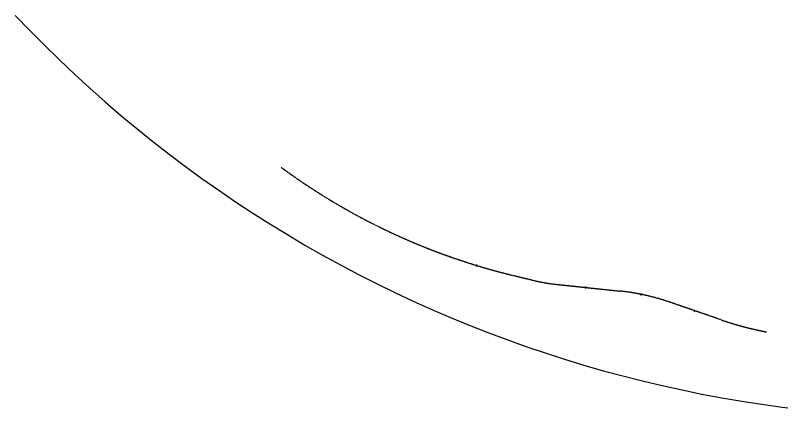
# Model space of a CAD drawing. Header units: millimetres. Extents: x -900937 to 446764, y -52814 to 307651.
# Drawn here: x -900937 to -215518, y -51814 to 307651 of the extents above; entities that cross this region are included whole.
import ezdxf

# ---------------------------------------------------------------- set-up
doc = ezdxf.new("R2010")
doc.units = ezdxf.units.MM
doc.header["$LTSCALE"] = 100
doc.header["$MEASUREMENT"] = 0
doc.linetypes.add('CENTER', pattern=[2, 1.25, -0.25, 0.25, -0.25])
for name, color, linetype in [('CP2-CWS-DT-PJGN-00024$0$timtuyen', 1, 'Continuous'), ('STALBD1', 7, 'Continuous'), ('Tim_SHT', 1, 'CENTER')]:
    doc.layers.add(name, color=color, linetype=linetype)

# ---------------------------------------------------------------- blocks, each defined once
blk = doc.blocks.new('sta_tic')
blk.add_line((0, -0.04165), (0, 0.04165))

msp = doc.modelspace()

# ---------------------------------------------------------------- linework, layer by layer
for p, q in [((-340074, 58130, 0), (-341793, 58482, 0)), ((-341121, 57439, 0), (-340765, 59178, 0))]:
    msp.add_line(p, q)
at = {"layer": 'CP2-CWS-DT-PJGN-00024$0$timtuyen'}
msp.add_arc((-67892, 1093191, 0), 1145005, 223.318858, 281.932933, dxfattribs=at)
at = {"layer": 'Tim_SHT'}
for p, q in [((-456415, 75484, 0), (-436995, 70766, 0)), ((-417433, 67366, 0), (-359947, 61257, 0)), ((-269954, 35684, 0), (-316134, 51538, 0))]:
    msp.add_line(p, q, dxfattribs=at)
for centre, radius, start, end in [((-319490, 639090, 0), 580000, 233.653983, 256.344841), ((-401584, 216526, 0), 150000, 256.344841, 263.934769), ((-381079, -137623, 0), 200000, 71.050949, 83.934769), ((-172536, 319426, 0), 300000, 251.050949, 259.152506)]:
    msp.add_arc(centre, radius, start, end, dxfattribs=at)

# ---------------------------------------------------------------- block references
at = {"layer": 'STALBD1'}
for p, xscale, yscale, zscale, rotation in [((-488336, 84210, 0), 20928.00000000001, 20928.00000000001, 20928.00000000001, 343.0753013690925), ((-390536, 64508, 0), 20927.99999999999, 20927.99999999999, 20927.99999999999, 353.9347691065739), ((-293183, 43659, 0), 20928, 20928, 20928, 341.0509494466054)]:
    msp.add_blockref('sta_tic', p, dxfattribs=dict(at, xscale=xscale, yscale=yscale, zscale=zscale, rotation=rotation))

doc.saveas('drawing.dxf')
